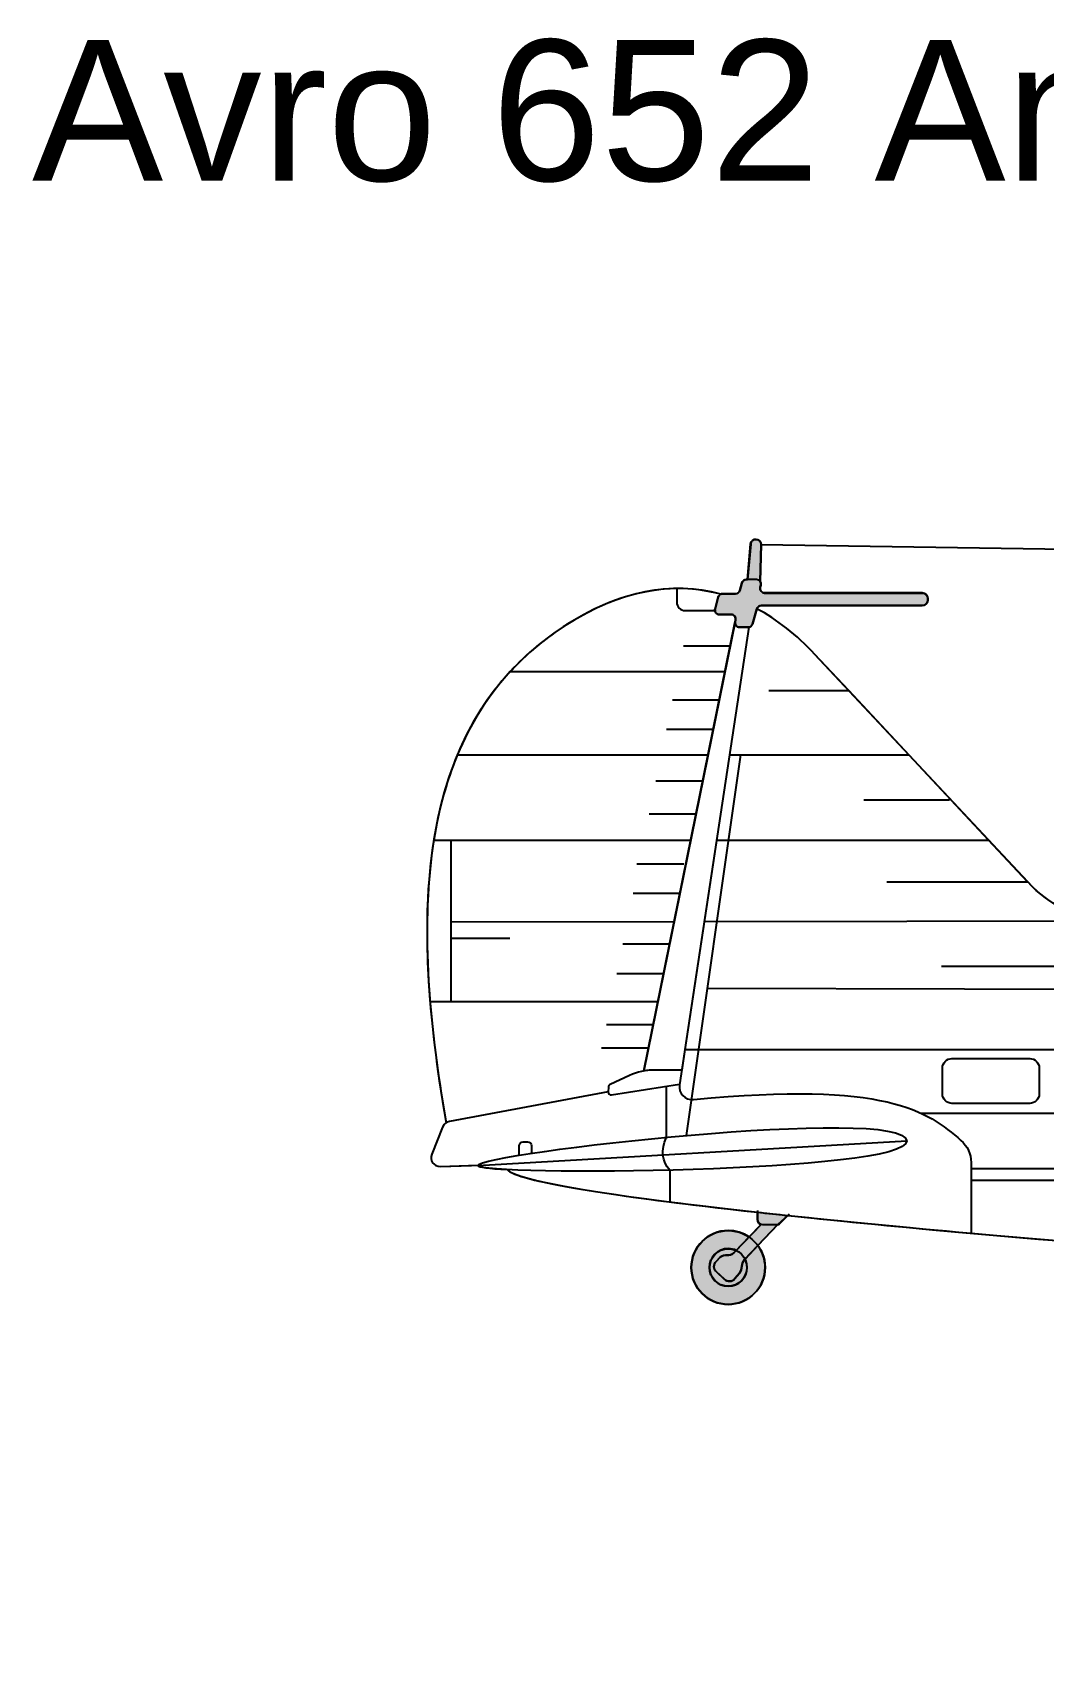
# Model space of a CAD drawing. Extents: x 65 to 351, y 42 to 244.
# Drawn here: x 65 to 97.3, y 192.4 to 244.1 of the extents above; entities that cross this region are included whole.
import ezdxf

# ---------------------------------------------------------------- set-up
doc = ezdxf.new("R2010")
doc.units = 0
doc.header["$MEASUREMENT"] = 0
for name, color, linetype in [('4-VIEW', 7, 'CONTINUOUS'), ('SOLIDS', 7, 'CONTINUOUS'), ('TITLE', 7, 'CONTINUOUS')]:
    doc.layers.add(name, color=color, linetype=linetype)

msp = doc.modelspace()

# ---------------------------------------------------------------- hatches: boundary and pattern name
at = {"layer": 'SOLIDS'}
h = msp.add_hatch(color=252, dxfattribs=at)
edge = h.paths.add_edge_path()
edge.add_spline(control_points=[(87.959, 227.734), (87.959, 227.734), (87.862, 226.598), (87.862, 226.598), (87.862, 226.598), (87.817, 226.598), (87.817, 226.598), (87.751, 226.598), (87.695, 226.555), (87.678, 226.491), (87.678, 226.491), (87.614, 226.254), (87.614, 226.254), (87.597, 226.19), (87.541, 226.147), (87.475, 226.147), (87.475, 226.147), (87.063, 226.147), (87.063, 226.147), (87.041, 226.147), (87.02, 226.142), (87.001, 226.133), (86.963, 226.116), (86.935, 226.083), (86.923, 226.04), (86.923, 226.04), (86.823, 225.668), (86.823, 225.668), (86.818, 225.649), (86.817, 225.63), (86.819, 225.612), (86.822, 225.588), (86.832, 225.564), (86.848, 225.543), (86.877, 225.506), (86.917, 225.487), (86.963, 225.487), (86.963, 225.487), (87.335, 225.487), (87.335, 225.487), (87.381, 225.487), (87.421, 225.467), (87.449, 225.43), (87.477, 225.393), (87.486, 225.35), (87.474, 225.305), (87.474, 225.305), (87.457, 225.222), (87.457, 225.222), (87.457, 225.192), (87.467, 225.163), (87.487, 225.137), (87.515, 225.1), (87.555, 225.08), (87.601, 225.08), (87.601, 225.08), (87.874, 225.079), (87.874, 225.079), (87.883, 225.079), (87.893, 225.08), (87.902, 225.081), (87.954, 225.091), (87.997, 225.129), (88.013, 225.182), (88.013, 225.182), (88.156, 225.671), (88.156, 225.671), (88.174, 225.733), (88.23, 225.775), (88.294, 225.775), (88.294, 225.775), (93.434, 225.775), (93.434, 225.775), (93.533, 225.775), (93.614, 225.856), (93.614, 225.955), (93.614, 225.955), (93.614, 225.992), (93.614, 225.992), (93.614, 226.091), (93.533, 226.172), (93.434, 226.172), (93.434, 226.172), (88.404, 226.172), (88.404, 226.172), (88.358, 226.172), (88.318, 226.192), (88.289, 226.229), (88.261, 226.266), (88.253, 226.309), (88.264, 226.354), (88.264, 226.354), (88.281, 226.417), (88.281, 226.417), (88.293, 226.461), (88.285, 226.505), (88.256, 226.542), (88.256, 226.542), (88.291, 227.716), (88.291, 227.716), (88.297, 227.926), (87.976, 227.944), (87.959, 227.734)], knot_values=[0, 0, 0, 0, 1, 1, 1, 2, 2, 2, 3, 3, 3, 4, 4, 4, 5, 5, 5, 6, 6, 6, 7, 7, 7, 8, 8, 8, 9, 9, 9, 10, 10, 10, 11, 11, 11, 12, 12, 12, 13, 13, 13, 14, 14, 14, 15, 15, 15, 16, 16, 16, 17, 17, 17, 18, 18, 18, 19, 19, 19, 20, 20, 20, 21, 21, 21, 22, 22, 22, 23, 23, 23, 24, 24, 24, 25, 25, 25, 26, 26, 26, 27, 27, 27, 28, 28, 28, 29, 29, 29, 30, 30, 30, 31, 31, 31, 32, 32, 32, 33, 33, 33, 34, 34, 34, 34], degree=3, periodic=1)
h = msp.add_hatch(color=252, dxfattribs=at)
edge = h.paths.add_edge_path()
edge.add_spline(control_points=[(87.426, 205.122), (87.285, 204.973), (87.13, 205.123), (86.987, 204.98), (86.987, 204.98), (86.857, 204.85), (86.857, 204.85), (86.81, 204.803), (86.787, 204.745), (86.788, 204.679), (86.789, 204.613), (86.815, 204.556), (86.864, 204.511), (86.864, 204.511), (87.118, 204.277), (87.118, 204.277), (87.166, 204.231), (87.226, 204.211), (87.292, 204.215), (87.359, 204.22), (87.415, 204.248), (87.457, 204.3), (87.457, 204.3), (87.602, 204.474), (87.602, 204.474), (87.716, 204.612), (87.636, 204.773), (87.765, 204.909), (87.765, 204.909), (87.78, 204.924), (87.78, 204.924), (87.78, 204.924), (88.189, 205.357), (88.189, 205.357), (88.189, 205.357), (88.821, 206.025), (88.821, 206.025), (88.821, 206.025), (89.147, 206.315), (89.147, 206.315), (88.816, 206.349), (88.493, 206.384), (88.177, 206.419), (88.177, 206.419), (88.177, 206.188), (88.177, 206.188), (88.177, 206.187), (88.177, 206.185), (88.177, 206.184), (88.182, 206.146), (88.192, 206.111), (88.211, 206.084), (88.228, 206.064), (88.249, 206.047), (88.273, 206.036), (88.273, 206.036), (88.289, 206.03), (88.289, 206.03), (88.289, 206.03), (87.907, 205.628), (87.907, 205.628), (87.907, 205.628), (87.499, 205.199), (87.499, 205.199), (87.499, 205.199), (87.426, 205.122), (87.426, 205.122)], knot_values=[0, 0, 0, 0, 1, 1, 1, 2, 2, 2, 3, 3, 3, 4, 4, 4, 5, 5, 5, 6, 6, 6, 7, 7, 7, 8, 8, 8, 9, 9, 9, 10, 10, 10, 11, 11, 11, 12, 12, 12, 13, 13, 13, 14, 14, 14, 15, 15, 15, 16, 16, 16, 17, 17, 17, 18, 18, 18, 19, 19, 19, 20, 20, 20, 21, 21, 21, 22, 22, 22, 22], degree=3, periodic=1)
h = msp.add_hatch(color=252, dxfattribs=at)
edge = h.paths.add_edge_path()
edge.add_spline(control_points=[(87.242, 205.832), (86.594, 205.832), (86.064, 205.303), (86.064, 204.655), (86.064, 204.007), (86.594, 203.479), (87.242, 203.479), (87.891, 203.479), (88.42, 204.007), (88.42, 204.655), (88.42, 205.303), (87.891, 205.832), (87.242, 205.832)], knot_values=[0, 0, 0, 0, 1, 1, 1, 2, 2, 2, 3, 3, 3, 4, 4, 4, 4], degree=3, periodic=1)
h = msp.add_hatch(color=255, dxfattribs=at)
edge = h.paths.add_edge_path()
edge.add_spline(control_points=[(87.242, 205.252), (86.913, 205.252), (86.645, 204.984), (86.645, 204.655), (86.645, 204.327), (86.913, 204.059), (87.242, 204.059), (87.572, 204.059), (87.84, 204.327), (87.84, 204.655), (87.84, 204.984), (87.572, 205.252), (87.242, 205.252)], knot_values=[0, 0, 0, 0, 1, 1, 1, 2, 2, 2, 3, 3, 3, 4, 4, 4, 4], degree=3, periodic=1)

# ---------------------------------------------------------------- linework, layer by layer
at = {"layer": '4-VIEW', "color": 7}
for points in [[(88.29, 227.716), (155.147, 226.702)], [(87.474, 225.305), (84.547, 210.925)], [(85.811, 224.492), (87.306, 224.492)], [(80.286, 223.666), (87.148, 223.666)], [(88.539, 223.061), (91.099, 223.061)], [(85.462, 222.766), (86.957, 222.766)], [(85.271, 221.828), (86.766, 221.828)], [(78.598, 221.005), (86.599, 221.005)], [(85.912, 208.868), (87.643, 221.005)], [(87.283, 221.005), (92.998, 221.005)], [(84.937, 220.185), (86.432, 220.185)], [(91.573, 219.57), (94.299, 219.57)], [(84.721, 219.122), (86.216, 219.122)], [(77.848, 218.287), (86.046, 218.287)], [(78.39, 218.287), (78.39, 213.135)], [(86.87, 218.287), (95.551, 218.287)], [(84.33, 217.528), (85.825, 217.528)], [(92.298, 216.956), (96.796, 216.956)], [(84.206, 216.594), (85.701, 216.594)], [(85.515, 215.68), (78.39, 215.667)], [(99.409, 215.705), (86.475, 215.682)], [(78.39, 215.162), (80.279, 215.162)], [(83.877, 214.976), (85.372, 214.976)], [(94.048, 214.27), (120.232, 214.27)], [(83.686, 214.035), (85.18, 214.035)], [(84.997, 213.135), (77.73, 213.135)], [(83.355, 212.411), (84.85, 212.411)], [(83.201, 211.658), (84.696, 211.658)], [(85.856, 211.606), (129.715, 211.606)], [(93.379, 209.582), (122.544, 209.582)], [(79.257, 207.911), (92.936, 208.693)], [(85.376, 207.759), (85.376, 206.752)], [(94.99, 207.81), (122.469, 207.81)]]:
    msp.add_lwpolyline(points, dxfattribs=at)
for points, knots in [([(87.862, 226.598), (87.862, 226.598), (87.958, 227.734), (87.958, 227.734), (87.976, 227.944), (88.296, 227.926), (88.29, 227.716), (88.29, 227.716), (88.256, 226.542), (88.256, 226.542)], [0, 0, 0, 0, 1, 1, 1, 2, 2, 2, 3, 3, 3, 3]), ([(87.001, 226.133), (85.427, 226.561), (83.757, 226.22), (82.108, 225.175), (77.437, 222.213), (76.968, 216.521), (78.242, 209.273)], [0, 0, 0, 0, 1, 1, 1, 2, 2, 2, 2]), ([(85.601, 226.313), (85.601, 226.313), (85.601, 225.883), (85.601, 225.883), (85.601, 225.734), (85.723, 225.612), (85.872, 225.612), (85.872, 225.612), (86.821, 225.612), (86.821, 225.612)], [0, 0, 0, 0, 1, 1, 1, 2, 2, 2, 3, 3, 3, 3]), ([(87.874, 225.079), (87.874, 225.079), (87.601, 225.08), (87.601, 225.08), (87.555, 225.08), (87.515, 225.1), (87.487, 225.137), (87.459, 225.174), (87.45, 225.217), (87.462, 225.262), (87.462, 225.262), (87.474, 225.305), (87.474, 225.305), (87.486, 225.35), (87.477, 225.394), (87.449, 225.43), (87.421, 225.467), (87.381, 225.487), (87.334, 225.487), (87.334, 225.487), (86.963, 225.487), (86.963, 225.487), (86.917, 225.487), (86.877, 225.506), (86.848, 225.543), (86.82, 225.58), (86.811, 225.624), (86.823, 225.668), (86.823, 225.668), (86.923, 226.04), (86.923, 226.04), (86.94, 226.104), (86.996, 226.147), (87.062, 226.147), (87.062, 226.147), (87.475, 226.147), (87.475, 226.147), (87.541, 226.147), (87.597, 226.19), (87.614, 226.254), (87.614, 226.254), (87.678, 226.491), (87.678, 226.491), (87.695, 226.556), (87.751, 226.598), (87.817, 226.598), (87.817, 226.598), (88.141, 226.598), (88.141, 226.598), (88.188, 226.598), (88.228, 226.579), (88.256, 226.542), (88.284, 226.505), (88.293, 226.461), (88.281, 226.417), (88.281, 226.417), (88.264, 226.354), (88.264, 226.354), (88.252, 226.31), (88.261, 226.266), (88.289, 226.229), (88.317, 226.192), (88.357, 226.173), (88.404, 226.173), (88.404, 226.173), (93.434, 226.173), (93.434, 226.173), (93.533, 226.173), (93.614, 226.091), (93.614, 225.992), (93.614, 225.992), (93.614, 225.955), (93.614, 225.955), (93.614, 225.856), (93.533, 225.775), (93.434, 225.775), (93.434, 225.775), (88.294, 225.775), (88.294, 225.775), (88.23, 225.775), (88.174, 225.733), (88.156, 225.671), (88.156, 225.671), (88.012, 225.182), (88.012, 225.182), (87.994, 225.12), (87.938, 225.078), (87.874, 225.079), (87.874, 225.079), (87.874, 225.079), (87.874, 225.079)], [0, 0, 0, 0, 1, 1, 1, 2, 2, 2, 3, 3, 3, 4, 4, 4, 5, 5, 5, 6, 6, 6, 7, 7, 7, 8, 8, 8, 9, 9, 9, 10, 10, 10, 11, 11, 11, 12, 12, 12, 13, 13, 13, 14, 14, 14, 15, 15, 15, 16, 16, 16, 17, 17, 17, 18, 18, 18, 19, 19, 19, 20, 20, 20, 21, 21, 21, 22, 22, 22, 23, 23, 23, 24, 24, 24, 25, 25, 25, 26, 26, 26, 27, 27, 27, 28, 28, 28, 29, 29, 29, 30, 30, 30, 30]), ([(174.224, 212.835), (172.469, 213.114), (170.793, 213.328), (169.642, 213.443), (169.459, 213.461), (169.307, 213.528), (169.17, 213.651), (167.034, 215.567), (164.611, 217.408), (161.648, 217.538), (152, 217.959), (141.487, 217.977), (129.926, 217.507), (129.706, 217.499), (129.521, 217.395), (129.398, 217.212), (128.65, 216.096), (127.726, 215.173), (126.655, 214.412), (125.76, 213.776), (123.656, 213.793), (122.755, 214.385), (122.06, 214.841), (121.477, 215.367), (120.983, 215.93), (120.82, 216.117), (120.604, 216.213), (120.355, 216.206), (120.355, 216.206), (99.791, 215.698), (99.791, 215.698), (98.618, 215.669), (97.597, 216.097), (96.796, 216.954), (96.796, 216.954), (90.009, 224.212), (90.009, 224.212), (89.42, 224.842), (88.799, 225.327), (88.156, 225.671)], [0, 0, 0, 0, 1, 1, 1, 2, 2, 2, 3, 3, 3, 4, 4, 4, 5, 5, 5, 6, 6, 6, 7, 7, 7, 8, 8, 8, 9, 9, 9, 10, 10, 10, 11, 11, 11, 12, 12, 12, 13, 13, 13, 13]), ([(87.457, 225.223), (87.457, 225.223), (84.547, 210.925), (84.547, 210.925), (84.658, 210.945), (84.772, 210.954), (84.893, 210.954), (84.893, 210.954), (85.757, 210.954), (85.757, 210.954), (85.757, 210.954), (85.856, 211.606), (85.856, 211.606), (85.856, 211.606), (87.902, 225.082), (87.902, 225.082), (87.892, 225.079), (87.883, 225.079), (87.874, 225.079), (87.874, 225.079), (87.601, 225.08), (87.601, 225.08), (87.555, 225.08), (87.515, 225.1), (87.487, 225.137), (87.467, 225.163), (87.457, 225.192), (87.457, 225.223), (87.457, 225.223), (87.457, 225.223), (87.457, 225.223)], [0, 0, 0, 0, 1, 1, 1, 2, 2, 2, 3, 3, 3, 4, 4, 4, 5, 5, 5, 6, 6, 6, 7, 7, 7, 8, 8, 8, 9, 9, 9, 10, 10, 10, 10]), ([(87.902, 225.082), (87.902, 225.082), (85.686, 210.486), (85.686, 210.486), (85.645, 210.217), (85.866, 209.984), (86.136, 210.011), (92.307, 210.607), (93.584, 209.649), (94.666, 208.71), (94.879, 208.525), (94.99, 208.283), (94.99, 208.002), (94.99, 208.002), (94.99, 205.739), (94.99, 205.739)], [0, 0, 0, 0, 1, 1, 1, 2, 2, 2, 3, 3, 3, 4, 4, 4, 5, 5, 5, 5]), ([(129.252, 213.984), (125.95, 213.503), (122.707, 213.464), (119.384, 213.473), (119.384, 213.473), (86.581, 213.558), (86.581, 213.558)], [0, 0, 0, 0, 1, 1, 1, 2, 2, 2, 2]), ([(94.381, 209.89), (94.381, 209.89), (96.862, 209.89), (96.862, 209.89), (97.03, 209.89), (97.167, 210.027), (97.167, 210.195), (97.167, 210.195), (97.167, 211.016), (97.167, 211.016), (97.167, 211.184), (97.03, 211.321), (96.862, 211.321), (96.862, 211.321), (94.381, 211.321), (94.381, 211.321), (94.214, 211.321), (94.076, 211.184), (94.076, 211.016), (94.076, 211.016), (94.076, 210.195), (94.076, 210.195), (94.076, 210.027), (94.214, 209.89), (94.381, 209.89), (94.381, 209.89), (94.381, 209.89), (94.381, 209.89)], [0, 0, 0, 0, 1, 1, 1, 2, 2, 2, 3, 3, 3, 4, 4, 4, 5, 5, 5, 6, 6, 6, 7, 7, 7, 8, 8, 8, 9, 9, 9, 9]), ([(85.757, 210.954), (85.757, 210.954), (84.893, 210.954), (84.893, 210.954), (84.602, 210.954), (84.352, 210.899), (84.088, 210.776), (84.088, 210.776), (83.472, 210.491), (83.472, 210.491), (83.44, 210.476), (83.421, 210.446), (83.42, 210.411), (83.42, 210.411), (83.415, 210.254), (83.415, 210.254), (83.413, 210.197), (83.463, 210.153), (83.519, 210.162), (83.519, 210.162), (85.689, 210.506), (85.689, 210.506)], [0, 0, 0, 0, 1, 1, 1, 2, 2, 2, 3, 3, 3, 4, 4, 4, 5, 5, 5, 6, 6, 6, 7, 7, 7, 7]), ([(83.415, 210.254), (83.415, 210.254), (78.344, 209.312), (78.344, 209.312), (78.244, 209.293), (78.167, 209.231), (78.129, 209.136), (78.129, 209.136), (77.781, 208.272), (77.781, 208.272), (77.703, 208.078), (77.849, 207.869), (78.058, 207.876), (78.058, 207.876), (79.381, 207.918), (79.381, 207.918)], [0, 0, 0, 0, 1, 1, 1, 2, 2, 2, 3, 3, 3, 4, 4, 4, 5, 5, 5, 5]), ([(85.376, 207.759), (85.125, 208.046), (85.081, 208.393), (85.276, 208.81), (85.276, 208.81), (85.276, 210.429), (85.276, 210.429)], [0, 0, 0, 0, 1, 1, 1, 2, 2, 2, 2]), ([(92.936, 208.693), (92.87, 209.852), (79.236, 208.295), (79.257, 207.911), (79.278, 207.555), (92.996, 207.659), (92.936, 208.693), (92.936, 208.693), (92.936, 208.693), (92.936, 208.693)], [0, 0, 0, 0, 1, 1, 1, 2, 2, 2, 3, 3, 3, 3]), ([(80.573, 208.236), (80.573, 208.236), (80.573, 208.54), (80.573, 208.54), (80.573, 208.61), (80.63, 208.666), (80.699, 208.666), (80.699, 208.666), (80.839, 208.666), (80.839, 208.666), (80.909, 208.666), (80.966, 208.61), (80.966, 208.54), (80.966, 208.54), (80.966, 208.298), (80.966, 208.298)], [0, 0, 0, 0, 1, 1, 1, 2, 2, 2, 3, 3, 3, 4, 4, 4, 5, 5, 5, 5]), ([(94.99, 207.439), (94.99, 207.439), (99.4, 207.439), (99.4, 207.439), (99.589, 207.439), (99.742, 207.285), (99.742, 207.096), (99.742, 207.096), (99.742, 205.35), (99.742, 205.35)], [0, 0, 0, 0, 1, 1, 1, 2, 2, 2, 3, 3, 3, 3]), ([(88.289, 206.03), (88.289, 206.03), (87.426, 205.122), (87.426, 205.122), (87.285, 204.974), (87.13, 205.123), (86.987, 204.98), (86.987, 204.98), (86.857, 204.85), (86.857, 204.85), (86.81, 204.803), (86.787, 204.745), (86.788, 204.679), (86.789, 204.613), (86.815, 204.556), (86.863, 204.511), (86.863, 204.511), (87.117, 204.277), (87.117, 204.277), (87.166, 204.232), (87.225, 204.211), (87.292, 204.215), (87.359, 204.22), (87.414, 204.248), (87.457, 204.3), (87.457, 204.3), (87.602, 204.475), (87.602, 204.475), (87.716, 204.612), (87.636, 204.773), (87.765, 204.909), (87.765, 204.909), (88.821, 206.025), (88.821, 206.025)], [0, 0, 0, 0, 1, 1, 1, 2, 2, 2, 3, 3, 3, 4, 4, 4, 5, 5, 5, 6, 6, 6, 7, 7, 7, 8, 8, 8, 9, 9, 9, 10, 10, 10, 11, 11, 11, 11]), ([(88.177, 206.47), (88.177, 206.47), (88.177, 206.184), (88.177, 206.184), (88.177, 206.095), (88.25, 206.022), (88.339, 206.022), (88.339, 206.022), (88.787, 206.022), (88.787, 206.022), (88.831, 206.022), (88.87, 206.038), (88.902, 206.069), (88.902, 206.069), (89.197, 206.365), (89.197, 206.365)], [0, 0, 0, 0, 1, 1, 1, 2, 2, 2, 3, 3, 3, 4, 4, 4, 5, 5, 5, 5]), ([(87.907, 205.628), (87.718, 205.757), (87.489, 205.833), (87.242, 205.833), (86.591, 205.833), (86.064, 205.306), (86.064, 204.655), (86.064, 204.005), (86.591, 203.477), (87.242, 203.477), (87.892, 203.477), (88.42, 204.005), (88.42, 204.655), (88.42, 204.918), (88.334, 205.161), (88.188, 205.357)], [0, 0, 0, 0, 1, 1, 1, 2, 2, 2, 3, 3, 3, 4, 4, 4, 5, 5, 5, 5]), ([(87.499, 205.199), (87.421, 205.236), (87.334, 205.257), (87.242, 205.257), (86.91, 205.257), (86.641, 204.987), (86.641, 204.655), (86.641, 204.324), (86.91, 204.055), (87.242, 204.055), (87.574, 204.055), (87.843, 204.324), (87.843, 204.655), (87.843, 204.752), (87.82, 204.844), (87.779, 204.924)], [0, 0, 0, 0, 1, 1, 1, 2, 2, 2, 3, 3, 3, 4, 4, 4, 5, 5, 5, 5])]:
    msp.add_open_spline(points, degree=3, knots=knots, dxfattribs=at)
msp.add_open_spline([(80.192, 207.778), (81.369, 206.342), (124.632, 203.096), (146.891, 203.097)], degree=3, dxfattribs=at)
at = {"layer": 'SOLIDS'}
for points, knots in [([(122.049, 219.231), (123.462, 220.879), (126.416, 220.877), (127.831, 219.231), (127.899, 219.152), (127.963, 219.069), (128.024, 218.983), (128.024, 218.983), (127.932, 218.983), (127.932, 218.983), (127.905, 218.983), (127.881, 218.969), (127.868, 218.945), (127.855, 218.92), (127.857, 218.893), (127.872, 218.87), (128.267, 218.291), (128.462, 217.587), (128.462, 216.827), (128.462, 216.827), (128.459, 216.462), (128.459, 216.462), (128.584, 216.621), (128.703, 216.789), (128.818, 216.967), (128.937, 217.151), (129.216, 217.253), (129.435, 217.262), (129.557, 217.414), (129.727, 217.499), (129.926, 217.507), (129.974, 217.509), (130.022, 217.511), (130.07, 217.513), (139.005, 217.873), (147.313, 217.942), (155.079, 217.758), (155.079, 217.758), (155.148, 226.702), (155.148, 226.702), (155.149, 226.812), (155.311, 226.824), (155.327, 226.715), (155.64, 224.639), (155.9, 221.171), (156.146, 217.731), (156.273, 217.727), (156.399, 217.724), (156.526, 217.721), (157.417, 217.696), (158.301, 217.667), (159.178, 217.636), (159.264, 217.633), (159.35, 217.629), (159.437, 217.626), (160.179, 217.599), (160.916, 217.569), (161.648, 217.537), (162.039, 217.52), (162.421, 217.474), (162.795, 217.4), (162.952, 217.37), (163.107, 217.334), (163.261, 217.295), (163.917, 217.125), (164.545, 216.878), (165.148, 216.573), (165.345, 216.474), (165.54, 216.368), (165.732, 216.257), (166.97, 215.542), (168.106, 214.606), (169.17, 213.651), (169.307, 213.528), (169.459, 213.461), (169.642, 213.442), (169.746, 213.432), (169.855, 213.421), (169.968, 213.409), (169.968, 213.409), (170.209, 213.383), (170.209, 213.383), (171.652, 213.227), (172.822, 213.062), (174.225, 212.835), (174.239, 213.952), (174.299, 214.675), (174.369, 215.742), (174.374, 215.825), (174.493, 215.834), (174.511, 215.753), (174.712, 214.86), (174.855, 214.143), (174.964, 212.715), (175.426, 212.635), (175.522, 212.625), (175.98, 212.538), (175.98, 212.538), (176.368, 212.467), (176.368, 212.467), (177.81, 212.199), (179.184, 211.897), (180.241, 211.582), (180.67, 211.454), (181.046, 211.324), (181.354, 211.193), (183.113, 210.443), (183.712, 208.777), (183.385, 207.324), (183.296, 206.927), (183.137, 206.546), (182.915, 206.203), (183.034, 205.795), (182.856, 205.25), (182.379, 205.25), (182.379, 205.25), (181.96, 205.25), (181.96, 205.25), (181.773, 205.13), (181.57, 205.027), (181.351, 204.945), (181.068, 204.839), (180.686, 204.738), (180.241, 204.644), (178.833, 204.345), (176.791, 204.11), (175.203, 203.966), (175.23, 203.224), (175.225, 202.499), (175.2, 201.789), (175.139, 200.077), (174.965, 198.446), (174.862, 196.857), (174.857, 196.775), (174.737, 196.765), (174.72, 196.846), (174.375, 198.387), (174.327, 200.454), (174.359, 203.906), (174.097, 203.883), (173.738, 203.847), (173.493, 203.826), (173.49, 203.636), (173.417, 203.467), (173.29, 203.318), (173.337, 203.265), (173.364, 203.194), (173.358, 203.118), (173.311, 202.47), (172.816, 202), (172.15, 201.744), (172.15, 201.744), (172.15, 200.389), (172.15, 200.389), (172.15, 200.316), (172.095, 200.255), (172.023, 200.246), (172.023, 200.246), (172.023, 199.987), (172.023, 199.987), (172.023, 199.987), (173.416, 199.987), (173.416, 199.987), (173.455, 199.987), (173.488, 199.955), (173.488, 199.915), (173.488, 199.915), (173.488, 199.826), (173.488, 199.826), (173.488, 199.786), (173.455, 199.753), (173.415, 199.753), (173.415, 199.753), (172.023, 199.753), (172.023, 199.753), (172.023, 199.753), (172.023, 199.621), (172.023, 199.621), (172.023, 199.581), (171.991, 199.548), (171.951, 199.548), (171.951, 199.548), (171.747, 199.548), (171.747, 199.548), (171.707, 199.548), (171.675, 199.581), (171.675, 199.621), (171.675, 199.621), (171.675, 200.245), (171.675, 200.245), (171.675, 200.245), (171.629, 200.245), (171.629, 200.245), (171.556, 200.245), (171.494, 200.299), (171.486, 200.372), (171.486, 200.372), (171.334, 201.548), (171.334, 201.548), (170.658, 201.469), (169.929, 201.573), (169.345, 201.885), (169.325, 201.896), (169.307, 201.91), (169.293, 201.927), (169.255, 201.971), (169.243, 202.031), (169.255, 202.085), (169.255, 202.085), (169.071, 202.057), (169.071, 202.057), (168.955, 202.038), (168.846, 202.078), (168.771, 202.153), (168.771, 202.153), (168.771, 201.872), (168.771, 201.872), (168.771, 201.773), (168.69, 201.692), (168.591, 201.692), (168.591, 201.692), (168.106, 201.692), (168.106, 201.692), (168.006, 201.692), (167.925, 201.773), (167.925, 201.872), (167.925, 201.872), (167.925, 202.166), (167.925, 202.166), (167.023, 201.924), (166.067, 201.784), (165.139, 201.715), (165.044, 201.708), (164.949, 201.702), (164.855, 201.696), (164.803, 201.693), (164.759, 201.734), (164.759, 201.787), (164.759, 201.787), (164.76, 201.962), (164.76, 201.962), (164.76, 202.012), (164.72, 202.052), (164.67, 202.053), (164.67, 202.053), (162.137, 202.065), (162.137, 202.065), (162.078, 202.065), (162.03, 202.113), (162.03, 202.173), (162.03, 202.173), (162.028, 202.414), (162.028, 202.414), (162.028, 202.473), (161.98, 202.521), (161.921, 202.521), (161.921, 202.521), (160.962, 202.525), (160.962, 202.525), (160.901, 202.525), (160.853, 202.477), (160.853, 202.417), (160.853, 202.417), (160.854, 202.18), (160.854, 202.18), (160.854, 202.119), (160.805, 202.071), (160.745, 202.071), (160.745, 202.071), (158.53, 202.082), (158.53, 202.082), (158.53, 202.082), (158.577, 201.443), (158.577, 201.443), (158.577, 201.443), (158.621, 201.444), (158.621, 201.444), (158.689, 201.446), (158.746, 201.393), (158.749, 201.325), (158.749, 201.325), (158.752, 201.229), (158.752, 201.229), (158.754, 201.161), (158.701, 201.104), (158.633, 201.101), (158.633, 201.101), (158.602, 201.1), (158.602, 201.1), (158.602, 201.1), (158.674, 200.139), (158.674, 200.139), (158.674, 200.139), (158.739, 200.141), (158.739, 200.141), (158.807, 200.143), (158.864, 200.09), (158.866, 200.022), (158.866, 200.022), (158.869, 199.925), (158.869, 199.925), (158.872, 199.858), (158.818, 199.801), (158.75, 199.798), (158.75, 199.798), (158.699, 199.797), (158.699, 199.797), (158.699, 199.797), (158.77, 198.838), (158.77, 198.838), (160.466, 198.755), (161.816, 197.353), (161.816, 195.637), (161.816, 193.866), (160.381, 192.432), (158.611, 192.432), (156.841, 192.432), (155.406, 193.866), (155.406, 195.637), (155.406, 195.957), (155.499, 196.404), (155.601, 196.742), (154.931, 197.093), (154.287, 197.452), (153.664, 197.824), (153.549, 197.892), (153.434, 197.962), (153.32, 198.032), (152.294, 198.659), (151.325, 199.321), (150.39, 200.035), (149.144, 200.986), (147.998, 202.006), (146.891, 203.097), (132.679, 203.096), (109.905, 204.419), (94.99, 205.75), (92.867, 205.939), (90.904, 206.129), (89.147, 206.315), (89.147, 206.315), (88.902, 206.069), (88.902, 206.069), (88.878, 206.046), (88.851, 206.031), (88.821, 206.025), (88.821, 206.025), (88.189, 205.357), (88.189, 205.357), (88.334, 205.161), (88.42, 204.918), (88.42, 204.655), (88.42, 204.005), (87.892, 203.477), (87.242, 203.477), (86.591, 203.477), (86.064, 204.005), (86.064, 204.655), (86.064, 205.306), (86.591, 205.833), (87.242, 205.833), (87.489, 205.833), (87.718, 205.757), (87.907, 205.628), (87.907, 205.628), (88.289, 206.03), (88.289, 206.03), (88.224, 206.051), (88.177, 206.112), (88.177, 206.184), (88.177, 206.184), (88.177, 206.419), (88.177, 206.419), (83.495, 206.933), (80.49, 207.414), (80.192, 207.778), (79.609, 207.809), (79.261, 207.854), (79.257, 207.911), (79.257, 207.912), (79.257, 207.913), (79.258, 207.914), (79.258, 207.914), (78.058, 207.876), (78.058, 207.876), (77.849, 207.869), (77.703, 208.078), (77.781, 208.272), (77.781, 208.272), (78.129, 209.136), (78.129, 209.136), (78.153, 209.195), (78.192, 209.242), (78.242, 209.273), (77.648, 212.656), (77.433, 215.701), (77.848, 218.287), (78.004, 219.26), (78.249, 220.168), (78.598, 221.004), (79.009, 221.995), (79.565, 222.886), (80.286, 223.666), (80.805, 224.227), (81.41, 224.732), (82.109, 225.175), (83.276, 225.915), (84.455, 226.302), (85.602, 226.313), (86.074, 226.317), (86.542, 226.258), (87.001, 226.133), (87.02, 226.142), (87.041, 226.147), (87.063, 226.147), (87.063, 226.147), (87.475, 226.147), (87.475, 226.147), (87.541, 226.147), (87.597, 226.19), (87.614, 226.254), (87.614, 226.254), (87.678, 226.491), (87.678, 226.491), (87.695, 226.555), (87.751, 226.598), (87.817, 226.598), (87.817, 226.598), (87.862, 226.598), (87.862, 226.598), (87.862, 226.598), (87.959, 227.734), (87.959, 227.734), (87.976, 227.944), (88.297, 227.926), (88.291, 227.716), (88.291, 227.716), (88.256, 226.542), (88.256, 226.542), (88.285, 226.505), (88.293, 226.461), (88.281, 226.417), (88.281, 226.417), (88.264, 226.354), (88.264, 226.354), (88.253, 226.309), (88.261, 226.266), (88.289, 226.229), (88.318, 226.192), (88.358, 226.172), (88.404, 226.172), (88.404, 226.172), (93.434, 226.172), (93.434, 226.172), (93.533, 226.172), (93.614, 226.091), (93.614, 225.992), (93.614, 225.992), (93.614, 225.955), (93.614, 225.955), (93.614, 225.856), (93.533, 225.775), (93.434, 225.775), (93.434, 225.775), (88.294, 225.775), (88.294, 225.775), (88.23, 225.775), (88.174, 225.733), (88.156, 225.671), (88.799, 225.327), (89.42, 224.842), (90.009, 224.212), (90.009, 224.212), (91.086, 223.061), (91.086, 223.061), (91.086, 223.061), (95.55, 218.287), (95.55, 218.287), (95.55, 218.287), (96.794, 216.956), (96.794, 216.956), (96.794, 216.956), (96.796, 216.954), (96.796, 216.954), (97.509, 216.191), (98.396, 215.768), (99.41, 215.705), (99.535, 215.697), (99.662, 215.695), (99.791, 215.698), (99.791, 215.698), (120.232, 216.203), (120.232, 216.203), (120.232, 216.203), (120.355, 216.206), (120.355, 216.206), (120.53, 216.211), (120.688, 216.165), (120.823, 216.073), (121.028, 216.116), (121.23, 216.063), (121.262, 216.023), (121.262, 216.023), (121.262, 216.374), (121.262, 216.374), (121.262, 216.374), (121.262, 216.622), (121.262, 216.622), (121.262, 216.622), (121.262, 216.96), (121.262, 216.96), (121.262, 217.135), (121.272, 217.303), (121.292, 217.464), (121.292, 217.464), (119.324, 218.748), (119.324, 218.748), (119.302, 218.761), (119.289, 218.781), (119.284, 218.806), (119.279, 218.83), (119.284, 218.853), (119.298, 218.874), (119.298, 218.874), (119.327, 218.916), (119.327, 218.916), (119.354, 218.956), (119.409, 218.967), (119.45, 218.941), (119.45, 218.941), (121.336, 217.744), (121.336, 217.744), (121.348, 217.805), (121.362, 217.865), (121.377, 217.923), (121.377, 217.923), (118.856, 219.543), (118.856, 219.543), (118.775, 219.594), (118.899, 219.839), (118.997, 219.777), (118.997, 219.777), (121.47, 218.229), (121.47, 218.229), (121.568, 218.506), (121.699, 218.758), (121.856, 218.983), (121.917, 219.07), (121.981, 219.152), (122.049, 219.231), (122.049, 219.231), (122.049, 219.231), (122.049, 219.231)], [0, 0, 0, 0, 1, 1, 1, 2, 2, 2, 3, 3, 3, 4, 4, 4, 5, 5, 5, 6, 6, 6, 7, 7, 7, 8, 8, 8, 9, 9, 9, 10, 10, 10, 11, 11, 11, 12, 12, 12, 13, 13, 13, 14, 14, 14, 15, 15, 15, 16, 16, 16, 17, 17, 17, 18, 18, 18, 19, 19, 19, 20, 20, 20, 21, 21, 21, 22, 22, 22, 23, 23, 23, 24, 24, 24, 25, 25, 25, 26, 26, 26, 27, 27, 27, 28, 28, 28, 29, 29, 29, 30, 30, 30, 31, 31, 31, 32, 32, 32, 33, 33, 33, 34, 34, 34, 35, 35, 35, 36, 36, 36, 37, 37, 37, 38, 38, 38, 39, 39, 39, 40, 40, 40, 41, 41, 41, 42, 42, 42, 43, 43, 43, 44, 44, 44, 45, 45, 45, 46, 46, 46, 47, 47, 47, 48, 48, 48, 49, 49, 49, 50, 50, 50, 51, 51, 51, 52, 52, 52, 53, 53, 53, 54, 54, 54, 55, 55, 55, 56, 56, 56, 57, 57, 57, 58, 58, 58, 59, 59, 59, 60, 60, 60, 61, 61, 61, 62, 62, 62, 63, 63, 63, 64, 64, 64, 65, 65, 65, 66, 66, 66, 67, 67, 67, 68, 68, 68, 69, 69, 69, 70, 70, 70, 71, 71, 71, 72, 72, 72, 73, 73, 73, 74, 74, 74, 75, 75, 75, 76, 76, 76, 77, 77, 77, 78, 78, 78, 79, 79, 79, 80, 80, 80, 81, 81, 81, 82, 82, 82, 83, 83, 83, 84, 84, 84, 85, 85, 85, 86, 86, 86, 87, 87, 87, 88, 88, 88, 89, 89, 89, 90, 90, 90, 91, 91, 91, 92, 92, 92, 93, 93, 93, 94, 94, 94, 95, 95, 95, 96, 96, 96, 97, 97, 97, 98, 98, 98, 99, 99, 99, 100, 100, 100, 101, 101, 101, 102, 102, 102, 103, 103, 103, 104, 104, 104, 105, 105, 105, 106, 106, 106, 107, 107, 107, 108, 108, 108, 109, 109, 109, 110, 110, 110, 111, 111, 111, 112, 112, 112, 113, 113, 113, 114, 114, 114, 115, 115, 115, 116, 116, 116, 117, 117, 117, 118, 118, 118, 119, 119, 119, 120, 120, 120, 121, 121, 121, 122, 122, 122, 123, 123, 123, 124, 124, 124, 125, 125, 125, 126, 126, 126, 127, 127, 127, 128, 128, 128, 129, 129, 129, 130, 130, 130, 131, 131, 131, 132, 132, 132, 133, 133, 133, 134, 134, 134, 135, 135, 135, 136, 136, 136, 137, 137, 137, 138, 138, 138, 139, 139, 139, 140, 140, 140, 141, 141, 141, 142, 142, 142, 143, 143, 143, 144, 144, 144, 145, 145, 145, 146, 146, 146, 147, 147, 147, 148, 148, 148, 149, 149, 149, 150, 150, 150, 151, 151, 151, 152, 152, 152, 153, 153, 153, 154, 154, 154, 155, 155, 155, 156, 156, 156, 157, 157, 157, 158, 158, 158, 159, 159, 159, 160, 160, 160, 161, 161, 161, 162, 162, 162, 163, 163, 163, 164, 164, 164, 165, 165, 165, 166, 166, 166, 167, 167, 167, 168, 168, 168, 169, 169, 169, 170, 170, 170, 171, 171, 171, 172, 172, 172, 173, 173, 173, 174, 174, 174, 175, 175, 175, 176, 176, 176, 177, 177, 177, 178, 178, 178, 179, 179, 179, 180, 180, 180, 181, 181, 181, 182, 182, 182, 183, 183, 183, 184, 184, 184, 184]), ([(87.959, 227.734), (87.959, 227.734), (87.862, 226.598), (87.862, 226.598), (87.862, 226.598), (87.817, 226.598), (87.817, 226.598), (87.751, 226.598), (87.695, 226.555), (87.678, 226.491), (87.678, 226.491), (87.614, 226.254), (87.614, 226.254), (87.597, 226.19), (87.541, 226.147), (87.475, 226.147), (87.475, 226.147), (87.063, 226.147), (87.063, 226.147), (87.041, 226.147), (87.02, 226.142), (87.001, 226.133), (86.963, 226.116), (86.935, 226.083), (86.923, 226.04), (86.923, 226.04), (86.823, 225.668), (86.823, 225.668), (86.818, 225.649), (86.817, 225.63), (86.819, 225.612), (86.822, 225.588), (86.832, 225.564), (86.848, 225.543), (86.877, 225.506), (86.917, 225.487), (86.963, 225.487), (86.963, 225.487), (87.335, 225.487), (87.335, 225.487), (87.381, 225.487), (87.421, 225.467), (87.449, 225.43), (87.477, 225.393), (87.486, 225.35), (87.474, 225.305), (87.474, 225.305), (87.457, 225.222), (87.457, 225.222), (87.457, 225.192), (87.467, 225.163), (87.487, 225.137), (87.515, 225.1), (87.555, 225.08), (87.601, 225.08), (87.601, 225.08), (87.874, 225.079), (87.874, 225.079), (87.883, 225.079), (87.893, 225.08), (87.902, 225.081), (87.954, 225.091), (87.997, 225.129), (88.013, 225.182), (88.013, 225.182), (88.156, 225.671), (88.156, 225.671), (88.174, 225.733), (88.23, 225.775), (88.294, 225.775), (88.294, 225.775), (93.434, 225.775), (93.434, 225.775), (93.533, 225.775), (93.614, 225.856), (93.614, 225.955), (93.614, 225.955), (93.614, 225.992), (93.614, 225.992), (93.614, 226.091), (93.533, 226.172), (93.434, 226.172), (93.434, 226.172), (88.404, 226.172), (88.404, 226.172), (88.358, 226.172), (88.318, 226.192), (88.289, 226.229), (88.261, 226.266), (88.253, 226.309), (88.264, 226.354), (88.264, 226.354), (88.281, 226.417), (88.281, 226.417), (88.293, 226.461), (88.285, 226.505), (88.256, 226.542), (88.256, 226.542), (88.291, 227.716), (88.291, 227.716), (88.297, 227.926), (87.976, 227.944), (87.959, 227.734)], [0, 0, 0, 0, 1, 1, 1, 2, 2, 2, 3, 3, 3, 4, 4, 4, 5, 5, 5, 6, 6, 6, 7, 7, 7, 8, 8, 8, 9, 9, 9, 10, 10, 10, 11, 11, 11, 12, 12, 12, 13, 13, 13, 14, 14, 14, 15, 15, 15, 16, 16, 16, 17, 17, 17, 18, 18, 18, 19, 19, 19, 20, 20, 20, 21, 21, 21, 22, 22, 22, 23, 23, 23, 24, 24, 24, 25, 25, 25, 26, 26, 26, 27, 27, 27, 28, 28, 28, 29, 29, 29, 30, 30, 30, 31, 31, 31, 32, 32, 32, 33, 33, 33, 34, 34, 34, 34]), ([(87.426, 205.122), (87.285, 204.973), (87.13, 205.123), (86.987, 204.98), (86.987, 204.98), (86.857, 204.85), (86.857, 204.85), (86.81, 204.803), (86.787, 204.745), (86.788, 204.679), (86.789, 204.613), (86.815, 204.556), (86.864, 204.511), (86.864, 204.511), (87.118, 204.277), (87.118, 204.277), (87.166, 204.231), (87.226, 204.211), (87.292, 204.215), (87.359, 204.22), (87.415, 204.248), (87.457, 204.3), (87.457, 204.3), (87.602, 204.474), (87.602, 204.474), (87.716, 204.612), (87.636, 204.773), (87.765, 204.909), (87.765, 204.909), (87.78, 204.924), (87.78, 204.924), (87.78, 204.924), (88.189, 205.357), (88.189, 205.357), (88.189, 205.357), (88.821, 206.025), (88.821, 206.025), (88.821, 206.025), (89.147, 206.315), (89.147, 206.315), (88.816, 206.349), (88.493, 206.384), (88.177, 206.419), (88.177, 206.419), (88.177, 206.188), (88.177, 206.188), (88.177, 206.187), (88.177, 206.185), (88.177, 206.184), (88.182, 206.146), (88.192, 206.111), (88.211, 206.084), (88.228, 206.064), (88.249, 206.047), (88.273, 206.036), (88.273, 206.036), (88.289, 206.03), (88.289, 206.03), (88.289, 206.03), (87.907, 205.628), (87.907, 205.628), (87.907, 205.628), (87.499, 205.199), (87.499, 205.199), (87.499, 205.199), (87.426, 205.122), (87.426, 205.122)], [0, 0, 0, 0, 1, 1, 1, 2, 2, 2, 3, 3, 3, 4, 4, 4, 5, 5, 5, 6, 6, 6, 7, 7, 7, 8, 8, 8, 9, 9, 9, 10, 10, 10, 11, 11, 11, 12, 12, 12, 13, 13, 13, 14, 14, 14, 15, 15, 15, 16, 16, 16, 17, 17, 17, 18, 18, 18, 19, 19, 19, 20, 20, 20, 21, 21, 21, 22, 22, 22, 22]), ([(87.242, 205.832), (86.594, 205.832), (86.064, 205.303), (86.064, 204.655), (86.064, 204.007), (86.594, 203.479), (87.242, 203.479), (87.891, 203.479), (88.42, 204.007), (88.42, 204.655), (88.42, 205.303), (87.891, 205.832), (87.242, 205.832)], [0, 0, 0, 0, 1, 1, 1, 2, 2, 2, 3, 3, 3, 4, 4, 4, 4]), ([(87.242, 205.252), (86.913, 205.252), (86.645, 204.984), (86.645, 204.655), (86.645, 204.327), (86.913, 204.059), (87.242, 204.059), (87.572, 204.059), (87.84, 204.327), (87.84, 204.655), (87.84, 204.984), (87.572, 205.252), (87.242, 205.252)], [0, 0, 0, 0, 1, 1, 1, 2, 2, 2, 3, 3, 3, 4, 4, 4, 4])]:
    msp.add_open_spline(points, degree=3, knots=knots, dxfattribs=at)

# ---------------------------------------------------------------- texts
at = {"layer": 'TITLE', "color": 7, "insert": (65.028, 239.259), "char_height": 4.4958, "attachment_point": 7}
msp.add_mtext('\\fArial|b0|i0|c0|p34;\\W1;Avro 652 Anson Mk I', dxfattribs=at)

doc.saveas('drawing.dxf')
